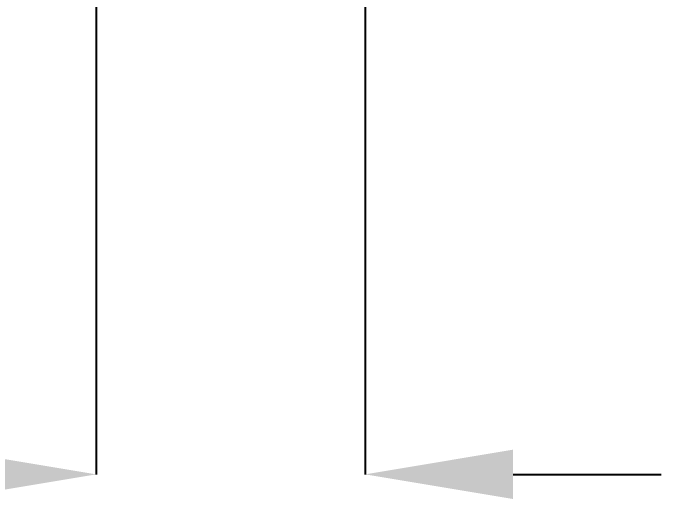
# Model space of a CAD drawing. Header units: millimetres. Extents: x 721 to 1262, y 393 to 775.
# Drawn here: x 799.61 to 814.07, y 610.22 to 621.05 of the extents above; entities that cross this region are included whole.
import ezdxf

# ---------------------------------------------------------------- set-up
doc = ezdxf.new("R2010")
doc.units = ezdxf.units.MM
doc.styles.add('SLDTEXTSTYLE0', font='TXT', dxfattribs={"width": 0.75})
doc.dimstyles.new('SLDDIMSTYLE30', dxfattribs={"dimscale": 2.2, "dimtxt": 2.116667, "dimasz": 1.5, "dimexe": 0, "dimexo": 0.0625, "dimgap": 0.529167, "dimtad": 1, "dimdec": 0, "dimrnd": 1e-09, "dimzin": 12, "dimdsep": 46, "dimtxsty": 'SLDTEXTSTYLE0', "dimcen": 0.09, "dimadec": 0, "dimazin": 3, "dimtfac": 1, "dimtdec": 0, "dimtofl": 0, "dimtmove": 0, "dimatfit": 3, "dimfxl": 1, "dimfrac": 2, "dimtolj": 1, "dimtzin": 12, "dimarcsym": 0})

# ---------------------------------------------------------------- blocks, each defined once
blk = doc.blocks.new('*D21')
at = {"color": 0, "lineweight": -2, "transparency": 16777216}
for p, q in [((801.466, 621.186), (801.466, 610.771)), ((807.466, 621.186), (807.466, 610.771)), ((798.166, 610.771), (786.717, 610.771)), ((810.766, 610.771), (814.066, 610.771))]:
    blk.add_line(p, q, dxfattribs=at)
at = {"color": 0, "transparency": 16777216}
for points in [[(798.166, 611.321), (798.166, 610.221), (801.466, 610.771)], [(810.766, 611.321), (810.766, 610.221), (807.466, 610.771)]]:
    blk.add_solid(points, dxfattribs=at)
at = {"layer": 'Defpoints', "color": 0, "transparency": 16777216}
for p in [(801.466, 621.324), (807.466, 621.324), (801.466, 610.771)]:
    blk.add_point(p, dxfattribs=at)
at = {"color": 0, "transparency": 16777216, "insert": (790.792, 614.264), "char_height": 4.6567, "attachment_point": 5, "style": 'SLDTEXTSTYLE0'}
blk.add_mtext('\\A1;M6', dxfattribs=at)

msp = doc.modelspace()

# ---------------------------------------------------------------- dimensions: what is measured, and where the dimension line sits
dim = msp.add_linear_dim(base=(801.466, 610.771), p1=(807.466, 621.324), p2=(801.466, 621.324), text='M<>', dimstyle='SLDDIMSTYLE30')
dim.commit()
dim.dimension.update_dxf_attribs({"geometry": '*D21', "text_midpoint": (790.792, 614.264)})

doc.saveas('drawing.dxf')
